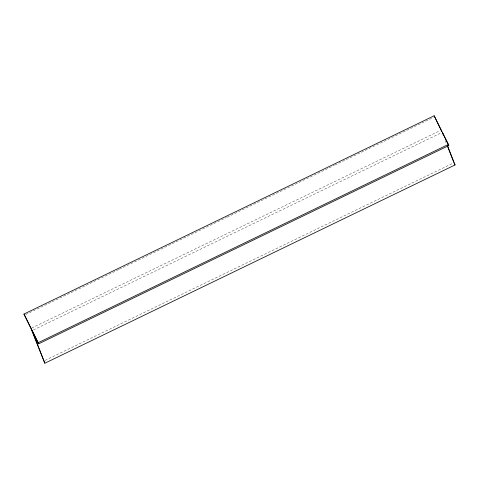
<?xml version="1.0" encoding="UTF-8"?>
<svg xmlns="http://www.w3.org/2000/svg" width="479" height="479" viewBox="0 0 479 479"><rect width="100%" height="100%" fill="white"/><g stroke="black" fill="none" stroke-linecap="round" stroke-linejoin="round"><path stroke-width="0.36" stroke-dasharray="2.4 1.8" d="M25.74 314.529L118.69 269.599M119.367 269.27L226.465 217.502M227.136 217.179L334.234 165.411M334.911 165.081L433.25 117.547M31.638 328.079L439.824 130.773M33.404 329.953L441.59 132.647M45.098 360.382L453.284 163.076M445.254 140.539L446.614 144.005"/><path stroke-width="0.72" d="M44.84 363.232L30.961 328.408L23.95 314.056L434.16 115.768L448.398 144.424L448.835 145.55L38.625 343.832L32.057 330.606L44.84 363.232L455.05 164.944L447.434 145.508M38.625 343.832L38.188 342.707L448.398 144.424M448.835 145.55L442.261 132.318L443.081 134.401M453.96 162.752L455.05 164.944M23.95 314.056L38.188 342.707M441.716 131.509L434.16 115.768M447.703 146.784L453.685 162.058"/></g></svg>
